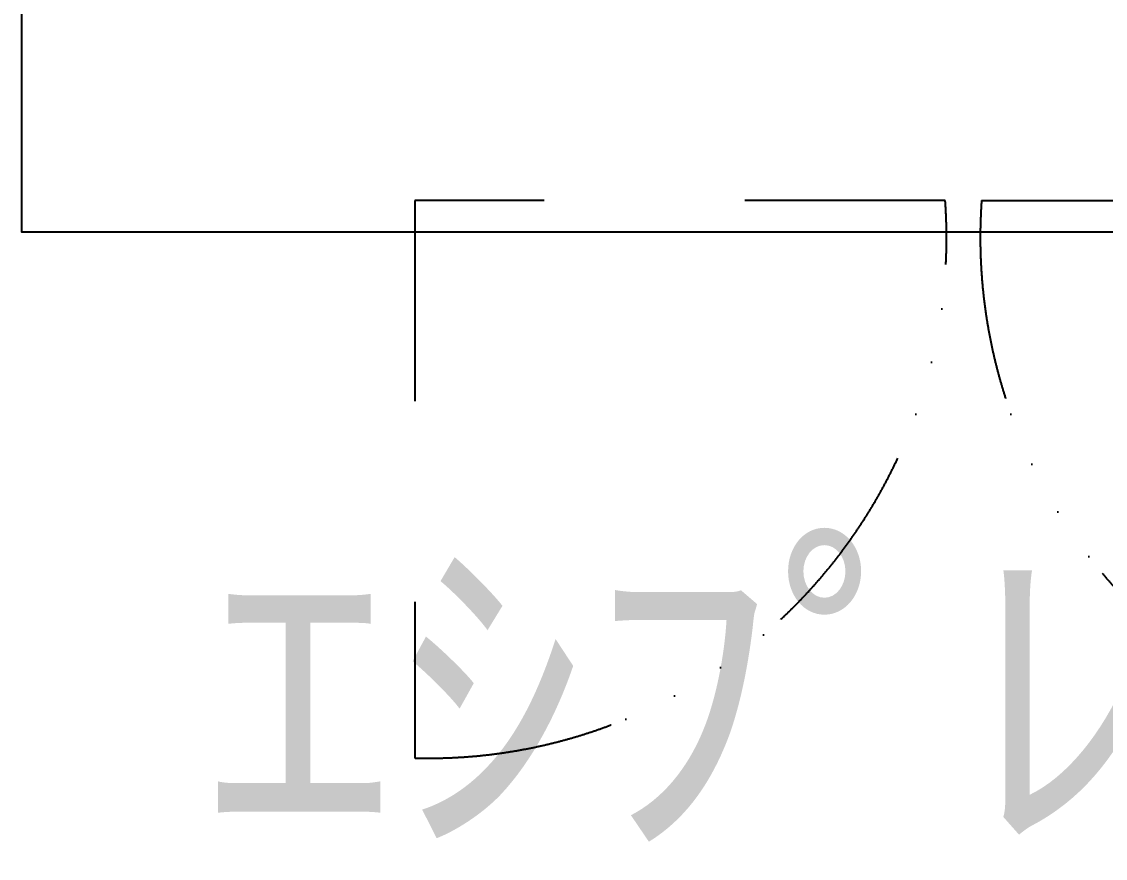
# Model space of a CAD drawing. Extents: x -120222 to -41942, y -19134 to 30932.
# Drawn here: x -81888 to -81031, y 9467 to 10129 of the extents above; entities that cross this region are included whole.
import ezdxf
from ezdxf.enums import TextEntityAlignment as Align

# ---------------------------------------------------------------- set-up
doc = ezdxf.new("R2010")
doc.units = 0
doc.header["$LTSCALE"] = 150
doc.header["$MEASUREMENT"] = 0
doc.linetypes.add('______-13', pattern=[2.116531, 1.058062, -1.058469])
doc.layers.get('0').update_dxf_attribs({"linetype": 'CONTINUOUS'})
doc.layers.add('____-568', color=7, linetype='CONTINUOUS')
doc.layers.add('____B', color=7, linetype='CONTINUOUS')
doc.styles.get("Standard").update_dxf_attribs({"font": 'txt', "bigfont": 'BIGFONT.SHX'})

# ---------------------------------------------------------------- blocks, each defined once
blk = doc.blocks.new('____-170')
at = {"color": 1, "linetype": '______-13'}
for p, q in [((-87592.73, 5438.52), (-88012.47, 5438.52)), ((-88012.47, 5438.52), (-88012.47, 4997.6)), ((-87563.99, 5438.52), (-87144.25, 5438.52))]:
    blk.add_line(p, q, dxfattribs=at)
at = {"color": 1, "linetype": 'Continuous', "flags": 128}
blk.add_lwpolyline([(-88323.56, 6163.52), (-87123.56, 6163.52), (-87123.56, 5413.52), (-88323.56, 5413.52)], close=True, dxfattribs=at)
at = {"color": 1, "linetype": '______-13', "flags": 128}
for points in [[(-88012.47, 4997.6), (-88011.81, 4997.58), (-88011.14, 4997.56), (-88010.47, 4997.55), (-88009.8, 4997.53), (-88009.13, 4997.52), (-88008.47, 4997.51), (-88007.8, 4997.5), (-88007.13, 4997.49), (-88006.46, 4997.48), (-88005.79, 4997.47), (-88005.13, 4997.46), (-88004.46, 4997.46), (-88003.79, 4997.45), (-88003.12, 4997.45), (-88002.45, 4997.45), (-88001.79, 4997.45), (-88001.12, 4997.45), (-88000.45, 4997.45), (-87999.78, 4997.45), (-87999.12, 4997.45), (-87998.45, 4997.46), (-87997.78, 4997.46), (-87997.11, 4997.47), (-87996.45, 4997.48), (-87995.78, 4997.48), (-87995.11, 4997.49), (-87994.44, 4997.51), (-87993.78, 4997.52), (-87993.11, 4997.53), (-87992.44, 4997.54), (-87991.78, 4997.56), (-87991.11, 4997.58), (-87990.44, 4997.59), (-87989.77, 4997.61), (-87989.11, 4997.63), (-87988.44, 4997.65), (-87987.77, 4997.67), (-87987.1, 4997.7), (-87986.44, 4997.72), (-87985.77, 4997.74), (-87985.1, 4997.77), (-87984.44, 4997.8), (-87983.77, 4997.83), (-87983.1, 4997.86), (-87982.44, 4997.89), (-87981.77, 4997.92), (-87981.1, 4997.95), (-87980.44, 4997.98), (-87979.77, 4998.02), (-87979.1, 4998.05), (-87978.44, 4998.09), (-87977.77, 4998.13), (-87977.1, 4998.17), (-87976.43, 4998.21), (-87975.77, 4998.25), (-87975.1, 4998.29), (-87974.44, 4998.34), (-87973.77, 4998.38), (-87973.1, 4998.43), (-87972.44, 4998.47), (-87971.77, 4998.52), (-87971.1, 4998.57), (-87970.44, 4998.62), (-87969.77, 4998.67), (-87969.77, 4998.67), (-87969.1, 4998.72), (-87968.44, 4998.78), (-87967.77, 4998.83), (-87967.11, 4998.89), (-87966.44, 4998.94), (-87965.77, 4999), (-87965.11, 4999.06), (-87964.44, 4999.12), (-87963.78, 4999.18), (-87963.11, 4999.24), (-87962.45, 4999.31), (-87961.78, 4999.37), (-87961.12, 4999.44), (-87960.45, 4999.5), (-87959.79, 4999.57), (-87959.13, 4999.64), (-87958.46, 4999.71), (-87957.8, 4999.78), (-87957.13, 4999.85), (-87956.47, 4999.93), (-87955.81, 5000), (-87955.14, 5000.08), (-87954.48, 5000.15), (-87953.82, 5000.23), (-87953.15, 5000.31), (-87952.49, 5000.39), (-87951.83, 5000.47), (-87951.17, 5000.55), (-87950.5, 5000.63), (-87949.84, 5000.72), (-87949.18, 5000.8), (-87948.52, 5000.89), (-87947.86, 5000.97), (-87947.19, 5001.06), (-87946.53, 5001.15), (-87945.87, 5001.24), (-87945.21, 5001.33), (-87944.55, 5001.43), (-87943.89, 5001.52), (-87943.23, 5001.61), (-87942.57, 5001.71), (-87941.91, 5001.81), (-87941.25, 5001.9), (-87940.59, 5002), (-87939.93, 5002.1), (-87939.27, 5002.2), (-87938.61, 5002.31), (-87937.95, 5002.41), (-87937.29, 5002.51), (-87936.63, 5002.62), (-87935.97, 5002.73), (-87935.31, 5002.83), (-87934.65, 5002.94), (-87933.99, 5003.05), (-87933.33, 5003.16), (-87932.67, 5003.28), (-87932.01, 5003.39), (-87931.36, 5003.5), (-87930.7, 5003.62), (-87930.04, 5003.73), (-87929.38, 5003.85), (-87928.72, 5003.97), (-87928.07, 5004.09), (-87927.41, 5004.21), (-87927.41, 5004.21), (-87926.75, 5004.33), (-87926.1, 5004.46), (-87925.44, 5004.58), (-87924.78, 5004.7), (-87924.13, 5004.83), (-87923.47, 5004.96), (-87922.81, 5005.09), (-87922.16, 5005.22), (-87921.5, 5005.35), (-87920.85, 5005.48), (-87920.19, 5005.61), (-87919.54, 5005.74), (-87918.89, 5005.88), (-87918.23, 5006.01), (-87917.58, 5006.15), (-87916.92, 5006.29), (-87916.27, 5006.43), (-87915.62, 5006.57), (-87914.97, 5006.71), (-87914.31, 5006.85), (-87913.66, 5006.99), (-87913.01, 5007.14), (-87912.36, 5007.28), (-87911.71, 5007.43), (-87911.05, 5007.58), (-87910.4, 5007.72), (-87909.75, 5007.87), (-87909.1, 5008.03), (-87908.45, 5008.18), (-87907.8, 5008.33), (-87907.15, 5008.48), (-87906.5, 5008.64), (-87905.85, 5008.79), (-87905.2, 5008.95), (-87904.56, 5009.11), (-87903.91, 5009.27), (-87903.26, 5009.43), (-87902.61, 5009.59), (-87901.96, 5009.75), (-87901.32, 5009.91), (-87900.67, 5010.08), (-87900.02, 5010.24), (-87899.38, 5010.41), (-87898.73, 5010.58), (-87898.08, 5010.75), (-87897.44, 5010.92), (-87896.79, 5011.09), (-87896.15, 5011.26), (-87895.5, 5011.43), (-87894.86, 5011.61), (-87894.21, 5011.78), (-87893.57, 5011.96), (-87892.92, 5012.13), (-87892.28, 5012.31), (-87891.64, 5012.49), (-87890.99, 5012.67), (-87890.35, 5012.85), (-87889.71, 5013.04), (-87889.06, 5013.22), (-87888.42, 5013.4), (-87887.78, 5013.59), (-87887.14, 5013.78), (-87886.49, 5013.96), (-87885.85, 5014.15), (-87885.85, 5014.15), (-87885.21, 5014.34), (-87884.57, 5014.53), (-87883.93, 5014.73), (-87883.29, 5014.92), (-87882.65, 5015.11), (-87882.01, 5015.31), (-87881.37, 5015.5), (-87880.74, 5015.7), (-87880.1, 5015.9), (-87879.46, 5016.1), (-87878.82, 5016.3), (-87878.18, 5016.5), (-87877.55, 5016.7), (-87876.91, 5016.91), (-87876.28, 5017.11), (-87875.64, 5017.32), (-87875, 5017.52), (-87874.37, 5017.73), (-87873.74, 5017.94), (-87873.1, 5018.15), (-87872.47, 5018.36), (-87871.83, 5018.57), (-87871.2, 5018.78), (-87870.57, 5019), (-87869.94, 5019.21), (-87869.3, 5019.43), (-87868.67, 5019.64), (-87868.04, 5019.86), (-87867.41, 5020.08), (-87866.78, 5020.3), (-87866.15, 5020.52), (-87865.52, 5020.74), (-87864.89, 5020.97), (-87864.26, 5021.19), (-87863.63, 5021.42), (-87863, 5021.64), (-87862.38, 5021.87), (-87861.75, 5022.1), (-87861.12, 5022.33), (-87860.49, 5022.56), (-87859.87, 5022.79), (-87859.24, 5023.02), (-87858.61, 5023.25), (-87857.99, 5023.49), (-87857.36, 5023.72), (-87856.74, 5023.96), (-87856.11, 5024.2), (-87855.49, 5024.44), (-87854.87, 5024.68), (-87854.24, 5024.92), (-87853.62, 5025.16), (-87853, 5025.4), (-87852.37, 5025.64), (-87851.75, 5025.89), (-87851.13, 5026.13), (-87850.51, 5026.38), (-87849.89, 5026.63), (-87849.27, 5026.88), (-87848.65, 5027.13), (-87848.03, 5027.38), (-87847.41, 5027.63), (-87846.79, 5027.88), (-87846.17, 5028.14), (-87845.55, 5028.39), (-87845.55, 5028.39), (-87844.94, 5028.65), (-87844.32, 5028.9), (-87843.7, 5029.16), (-87843.08, 5029.42), (-87842.47, 5029.68), (-87841.85, 5029.94), (-87841.24, 5030.2), (-87840.62, 5030.47), (-87840.01, 5030.73), (-87839.4, 5031), (-87838.78, 5031.26), (-87838.17, 5031.53), (-87837.56, 5031.8), (-87836.95, 5032.07), (-87836.33, 5032.34), (-87835.72, 5032.61), (-87835.11, 5032.88), (-87834.5, 5033.15), (-87833.89, 5033.42), (-87833.28, 5033.7), (-87832.68, 5033.98), (-87832.07, 5034.25), (-87831.46, 5034.53), (-87830.85, 5034.81), (-87830.25, 5035.09), (-87829.64, 5035.37), (-87829.03, 5035.65), (-87828.43, 5035.93), (-87827.82, 5036.22), (-87827.22, 5036.5), (-87826.62, 5036.79), (-87826.01, 5037.07), (-87825.41, 5037.36), (-87824.81, 5037.65), (-87824.2, 5037.94), (-87823.6, 5038.23), (-87823, 5038.52), (-87822.4, 5038.82), (-87821.8, 5039.11), (-87821.2, 5039.4), (-87820.6, 5039.7), (-87820, 5040), (-87819.4, 5040.29), (-87818.81, 5040.59), (-87818.21, 5040.89), (-87817.61, 5041.19), (-87817.02, 5041.49), (-87816.42, 5041.8), (-87815.82, 5042.1), (-87815.23, 5042.4), (-87814.63, 5042.71), (-87814.04, 5043.02), (-87813.45, 5043.32), (-87812.85, 5043.63), (-87812.26, 5043.94), (-87811.67, 5044.25), (-87811.08, 5044.56), (-87810.49, 5044.87), (-87809.89, 5045.19), (-87809.3, 5045.5), (-87808.71, 5045.82), (-87808.12, 5046.13), (-87807.54, 5046.45), (-87806.95, 5046.77), (-87806.95, 5046.77), (-87806.36, 5047.09), (-87805.77, 5047.41), (-87805.18, 5047.73), (-87804.6, 5048.05), (-87804.01, 5048.38), (-87803.43, 5048.7), (-87802.84, 5049.02), (-87802.26, 5049.35), (-87801.68, 5049.68), (-87801.09, 5050), (-87800.51, 5050.33), (-87799.93, 5050.66), (-87799.35, 5050.99), (-87798.77, 5051.33), (-87798.19, 5051.66), (-87797.61, 5051.99), (-87797.03, 5052.33), (-87796.45, 5052.66), (-87795.87, 5053), (-87795.29, 5053.33), (-87794.72, 5053.67), (-87794.14, 5054.01), (-87793.57, 5054.35), (-87792.99, 5054.69), (-87792.42, 5055.03), (-87791.84, 5055.38), (-87791.27, 5055.72), (-87790.7, 5056.06), (-87790.12, 5056.41), (-87789.55, 5056.76), (-87788.98, 5057.1), (-87788.41, 5057.45), (-87787.84, 5057.8), (-87787.27, 5058.15), (-87786.7, 5058.5), (-87786.14, 5058.85), (-87785.57, 5059.21), (-87785, 5059.56), (-87784.43, 5059.92), (-87783.87, 5060.27), (-87783.3, 5060.63), (-87782.74, 5060.99), (-87782.17, 5061.34), (-87781.61, 5061.7), (-87781.05, 5062.06), (-87780.48, 5062.43), (-87779.92, 5062.79), (-87779.36, 5063.15), (-87778.8, 5063.51), (-87778.24, 5063.88), (-87777.68, 5064.25), (-87777.12, 5064.61), (-87776.56, 5064.98), (-87776, 5065.35), (-87775.45, 5065.72), (-87774.89, 5066.09), (-87774.33, 5066.46), (-87773.78, 5066.83), (-87773.22, 5067.21), (-87772.67, 5067.58), (-87772.11, 5067.96), (-87771.56, 5068.33), (-87771.01, 5068.71), (-87770.45, 5069.09), (-87770.45, 5069.09), (-87769.9, 5069.47), (-87769.35, 5069.85), (-87768.8, 5070.23), (-87768.25, 5070.61), (-87767.7, 5070.99), (-87767.15, 5071.38), (-87766.61, 5071.76), (-87766.06, 5072.15), (-87765.51, 5072.53), (-87764.97, 5072.92), (-87764.42, 5073.31), (-87763.88, 5073.7), (-87763.33, 5074.09), (-87762.79, 5074.48), (-87762.25, 5074.87), (-87761.71, 5075.26), (-87761.17, 5075.65), (-87760.62, 5076.05), (-87760.08, 5076.44), (-87759.55, 5076.84), (-87759.01, 5077.23), (-87758.47, 5077.63), (-87757.93, 5078.03), (-87757.4, 5078.43), (-87756.86, 5078.83), (-87756.32, 5079.23), (-87755.79, 5079.63), (-87755.26, 5080.03), (-87754.72, 5080.44), (-87754.19, 5080.84), (-87753.66, 5081.25), (-87753.13, 5081.65), (-87752.6, 5082.06), (-87752.07, 5082.47), (-87751.54, 5082.88), (-87751.01, 5083.29), (-87750.48, 5083.7), (-87749.95, 5084.11), (-87749.43, 5084.52), (-87748.9, 5084.93), (-87748.37, 5085.35), (-87747.85, 5085.76), (-87747.33, 5086.18), (-87746.8, 5086.59), (-87746.28, 5087.01), (-87745.76, 5087.43), (-87745.24, 5087.85), (-87744.72, 5088.27), (-87744.2, 5088.69), (-87743.68, 5089.11), (-87743.16, 5089.53), (-87742.64, 5089.96), (-87742.12, 5090.38), (-87741.6, 5090.81), (-87741.09, 5091.23), (-87740.57, 5091.66), (-87740.06, 5092.09), (-87739.54, 5092.52), (-87739.03, 5092.95), (-87738.52, 5093.38), (-87738.01, 5093.81), (-87737.49, 5094.24), (-87736.98, 5094.67), (-87736.47, 5095.11), (-87736.47, 5095.11), (-87735.96, 5095.54), (-87735.45, 5095.98), (-87734.95, 5096.41), (-87734.44, 5096.85), (-87733.93, 5097.29), (-87733.43, 5097.73), (-87732.92, 5098.17), (-87732.42, 5098.61), (-87731.91, 5099.05), (-87731.41, 5099.49), (-87730.91, 5099.93), (-87730.41, 5100.38), (-87729.91, 5100.82), (-87729.41, 5101.27), (-87728.91, 5101.71), (-87728.41, 5102.16), (-87727.91, 5102.61), (-87727.42, 5103.06), (-87726.92, 5103.5), (-87726.43, 5103.95), (-87725.93, 5104.4), (-87725.44, 5104.86), (-87724.94, 5105.31), (-87724.45, 5105.76), (-87723.96, 5106.22), (-87723.47, 5106.67), (-87722.98, 5107.13), (-87722.49, 5107.58), (-87722, 5108.04), (-87721.51, 5108.5), (-87721.03, 5108.96), (-87720.54, 5109.42), (-87720.05, 5109.88), (-87719.57, 5110.34), (-87719.09, 5110.8), (-87718.6, 5111.26), (-87718.12, 5111.73), (-87717.64, 5112.19), (-87717.16, 5112.65), (-87716.68, 5113.12), (-87716.2, 5113.59), (-87715.72, 5114.05), (-87715.24, 5114.52), (-87714.76, 5114.99), (-87714.29, 5115.46), (-87713.81, 5115.93), (-87713.33, 5116.4), (-87712.86, 5116.88), (-87712.39, 5117.35), (-87711.91, 5117.82), (-87711.44, 5118.3), (-87710.97, 5118.77), (-87710.5, 5119.25), (-87710.03, 5119.73), (-87709.56, 5120.2), (-87709.09, 5120.68), (-87708.62, 5121.16), (-87708.16, 5121.64), (-87707.69, 5122.12), (-87707.23, 5122.6), (-87706.76, 5123.09), (-87706.3, 5123.57), (-87705.83, 5124.05), (-87705.37, 5124.54), (-87705.37, 5124.54), (-87704.91, 5125.02), (-87704.45, 5125.51), (-87703.99, 5126), (-87703.53, 5126.49), (-87703.07, 5126.98), (-87702.61, 5127.46), (-87702.16, 5127.95), (-87701.7, 5128.45), (-87701.25, 5128.94), (-87700.79, 5129.43), (-87700.34, 5129.92), (-87699.89, 5130.42), (-87699.43, 5130.91), (-87698.98, 5131.41), (-87698.53, 5131.9), (-87698.08, 5132.4), (-87697.64, 5132.89), (-87697.19, 5133.39), (-87696.74, 5133.89), (-87696.3, 5134.39), (-87695.85, 5134.89), (-87695.41, 5135.39), (-87694.96, 5135.89), (-87694.52, 5136.4), (-87694.08, 5136.9), (-87693.64, 5137.4), (-87693.2, 5137.91), (-87692.76, 5138.41), (-87692.32, 5138.92), (-87691.88, 5139.42), (-87691.44, 5139.93), (-87691.01, 5140.44), (-87690.57, 5140.95), (-87690.14, 5141.46), (-87689.7, 5141.97), (-87689.27, 5142.48), (-87688.84, 5142.99), (-87688.41, 5143.5), (-87687.98, 5144.01), (-87687.55, 5144.53), (-87687.12, 5145.04), (-87686.69, 5145.56), (-87686.26, 5146.07), (-87685.84, 5146.59), (-87685.41, 5147.11), (-87684.99, 5147.62), (-87684.56, 5148.14), (-87684.14, 5148.66), (-87683.72, 5149.18), (-87683.3, 5149.7), (-87682.88, 5150.22), (-87682.46, 5150.75), (-87682.04, 5151.27), (-87681.62, 5151.79), (-87681.2, 5152.32), (-87680.79, 5152.84), (-87680.37, 5153.37), (-87679.96, 5153.89), (-87679.54, 5154.42), (-87679.13, 5154.95), (-87678.72, 5155.48), (-87678.31, 5156.01), (-87677.9, 5156.54), (-87677.49, 5157.07), (-87677.49, 5157.07), (-87677.08, 5157.6), (-87676.67, 5158.13), (-87676.26, 5158.66), (-87675.86, 5159.2), (-87675.45, 5159.73), (-87675.05, 5160.27), (-87674.64, 5160.8), (-87674.24, 5161.34), (-87673.84, 5161.87), (-87673.44, 5162.41), (-87673.04, 5162.95), (-87672.64, 5163.49), (-87672.24, 5164.03), (-87671.85, 5164.56), (-87671.45, 5165.11), (-87671.05, 5165.65), (-87670.66, 5166.19), (-87670.27, 5166.73), (-87669.87, 5167.27), (-87669.48, 5167.82), (-87669.09, 5168.36), (-87668.7, 5168.9), (-87668.31, 5169.45), (-87667.92, 5169.99), (-87667.54, 5170.54), (-87667.15, 5171.09), (-87666.76, 5171.64), (-87666.38, 5172.18), (-87665.99, 5172.73), (-87665.61, 5173.28), (-87665.23, 5173.83), (-87664.85, 5174.38), (-87664.47, 5174.94), (-87664.09, 5175.49), (-87663.71, 5176.04), (-87663.33, 5176.59), (-87662.96, 5177.15), (-87662.58, 5177.7), (-87662.21, 5178.26), (-87661.83, 5178.81), (-87661.46, 5179.37), (-87661.09, 5179.93), (-87660.72, 5180.48), (-87660.35, 5181.04), (-87659.98, 5181.6), (-87659.61, 5182.16), (-87659.24, 5182.72), (-87658.87, 5183.28), (-87658.51, 5183.84), (-87658.14, 5184.4), (-87657.78, 5184.97), (-87657.41, 5185.53), (-87657.05, 5186.09), (-87656.69, 5186.66), (-87656.33, 5187.22), (-87655.97, 5187.79), (-87655.61, 5188.36), (-87655.25, 5188.92), (-87654.9, 5189.49), (-87654.54, 5190.06), (-87654.18, 5190.63), (-87653.83, 5191.2), (-87653.48, 5191.77), (-87653.12, 5192.34), (-87653.12, 5192.34), (-87652.77, 5192.91), (-87652.42, 5193.48), (-87652.07, 5194.05), (-87651.72, 5194.63), (-87651.38, 5195.2), (-87651.03, 5195.77), (-87650.68, 5196.35), (-87650.34, 5196.92), (-87650, 5197.5), (-87649.65, 5198.07), (-87649.31, 5198.65), (-87648.97, 5199.23), (-87648.63, 5199.81), (-87648.29, 5200.38), (-87647.95, 5200.96), (-87647.61, 5201.54), (-87647.28, 5202.12), (-87646.94, 5202.7), (-87646.61, 5203.28), (-87646.28, 5203.86), (-87645.94, 5204.45), (-87645.61, 5205.03), (-87645.28, 5205.61), (-87644.95, 5206.2), (-87644.62, 5206.78), (-87644.3, 5207.36), (-87643.97, 5207.95), (-87643.64, 5208.53), (-87643.32, 5209.12), (-87642.99, 5209.71), (-87642.67, 5210.29), (-87642.35, 5210.88), (-87642.03, 5211.47), (-87641.71, 5212.06), (-87641.39, 5212.65), (-87641.07, 5213.24), (-87640.75, 5213.83), (-87640.44, 5214.42), (-87640.12, 5215.01), (-87639.81, 5215.6), (-87639.49, 5216.2), (-87639.18, 5216.79), (-87638.87, 5217.38), (-87638.56, 5217.98), (-87638.25, 5218.57), (-87637.94, 5219.17), (-87637.63, 5219.76), (-87637.33, 5220.36), (-87637.02, 5220.95), (-87636.72, 5221.55), (-87636.41, 5222.15), (-87636.11, 5222.75), (-87635.81, 5223.35), (-87635.51, 5223.94), (-87635.21, 5224.54), (-87634.91, 5225.14), (-87634.61, 5225.75), (-87634.31, 5226.35), (-87634.02, 5226.95), (-87633.72, 5227.55), (-87633.43, 5228.15), (-87633.13, 5228.76), (-87632.84, 5229.36), (-87632.55, 5229.97), (-87632.55, 5229.97), (-87632.26, 5230.57), (-87631.97, 5231.18), (-87631.68, 5231.78), (-87631.39, 5232.39), (-87631.11, 5233), (-87630.82, 5233.6), (-87630.54, 5234.21), (-87630.25, 5234.82), (-87629.97, 5235.43), (-87629.69, 5236.04), (-87629.41, 5236.64), (-87629.13, 5237.25), (-87628.85, 5237.86), (-87628.57, 5238.47), (-87628.3, 5239.09), (-87628.02, 5239.7), (-87627.75, 5240.31), (-87627.47, 5240.92), (-87627.2, 5241.53), (-87626.93, 5242.15), (-87626.66, 5242.76), (-87626.39, 5243.37), (-87626.12, 5243.99), (-87625.86, 5244.6), (-87625.59, 5245.22), (-87625.32, 5245.83), (-87625.06, 5246.45), (-87624.8, 5247.07), (-87624.53, 5247.68), (-87624.27, 5248.3), (-87624.01, 5248.92), (-87623.75, 5249.54), (-87623.49, 5250.16), (-87623.24, 5250.78), (-87622.98, 5251.39), (-87622.72, 5252.01), (-87622.47, 5252.63), (-87622.22, 5253.26), (-87621.96, 5253.88), (-87621.71, 5254.5), (-87621.46, 5255.12), (-87621.21, 5255.74), (-87620.97, 5256.37), (-87620.72, 5256.99), (-87620.47, 5257.61), (-87620.23, 5258.24), (-87619.98, 5258.86), (-87619.74, 5259.49), (-87619.5, 5260.11), (-87619.26, 5260.74), (-87619.01, 5261.36), (-87618.78, 5261.99), (-87618.54, 5262.62), (-87618.3, 5263.24), (-87618.06, 5263.87), (-87617.83, 5264.5), (-87617.59, 5265.13), (-87617.36, 5265.76), (-87617.13, 5266.39), (-87616.9, 5267.02), (-87616.67, 5267.65), (-87616.44, 5268.28), (-87616.21, 5268.91), (-87615.98, 5269.54), (-87615.98, 5269.54), (-87615.76, 5270.18), (-87615.53, 5270.81), (-87615.31, 5271.44), (-87615.08, 5272.07), (-87614.86, 5272.71), (-87614.64, 5273.34), (-87614.42, 5273.97), (-87614.2, 5274.61), (-87613.98, 5275.24), (-87613.77, 5275.88), (-87613.55, 5276.51), (-87613.34, 5277.15), (-87613.12, 5277.79), (-87612.91, 5278.42), (-87612.7, 5279.06), (-87612.49, 5279.7), (-87612.28, 5280.33), (-87612.07, 5280.97), (-87611.86, 5281.61), (-87611.66, 5282.25), (-87611.45, 5282.88), (-87611.25, 5283.52), (-87611.04, 5284.16), (-87610.84, 5284.8), (-87610.64, 5285.44), (-87610.44, 5286.08), (-87610.24, 5286.72), (-87610.04, 5287.36), (-87609.85, 5288), (-87609.65, 5288.65), (-87609.46, 5289.29), (-87609.26, 5289.93), (-87609.07, 5290.57), (-87608.88, 5291.21), (-87608.69, 5291.86), (-87608.5, 5292.5), (-87608.31, 5293.14), (-87608.12, 5293.79), (-87607.93, 5294.43), (-87607.75, 5295.08), (-87607.56, 5295.72), (-87607.38, 5296.37), (-87607.2, 5297.01), (-87607.02, 5297.66), (-87606.84, 5298.3), (-87606.66, 5298.95), (-87606.48, 5299.6), (-87606.3, 5300.24), (-87606.12, 5300.89), (-87605.95, 5301.54), (-87605.77, 5302.19), (-87605.6, 5302.83), (-87605.43, 5303.48), (-87605.26, 5304.13), (-87605.09, 5304.78), (-87604.92, 5305.43), (-87604.75, 5306.08), (-87604.58, 5306.73), (-87604.42, 5307.38), (-87604.25, 5308.03), (-87604.09, 5308.68), (-87603.93, 5309.34), (-87603.77, 5309.99), (-87603.61, 5310.64), (-87603.61, 5310.64), (-87603.45, 5311.29), (-87603.29, 5311.94), (-87603.13, 5312.6), (-87602.97, 5313.25), (-87602.82, 5313.9), (-87602.66, 5314.56), (-87602.51, 5315.21), (-87602.36, 5315.86), (-87602.21, 5316.52), (-87602.06, 5317.17), (-87601.91, 5317.83), (-87601.76, 5318.48), (-87601.62, 5319.14), (-87601.47, 5319.79), (-87601.33, 5320.45), (-87601.18, 5321.1), (-87601.04, 5321.76), (-87600.9, 5322.41), (-87600.76, 5323.07), (-87600.62, 5323.73), (-87600.48, 5324.38), (-87600.34, 5325.04), (-87600.21, 5325.7), (-87600.07, 5326.35), (-87599.94, 5327.01), (-87599.81, 5327.67), (-87599.68, 5328.33), (-87599.55, 5328.98), (-87599.42, 5329.64), (-87599.29, 5330.3), (-87599.16, 5330.96), (-87599.03, 5331.62), (-87598.91, 5332.28), (-87598.78, 5332.94), (-87598.66, 5333.6), (-87598.54, 5334.25), (-87598.42, 5334.91), (-87598.3, 5335.57), (-87598.18, 5336.23), (-87598.06, 5336.9), (-87597.94, 5337.56), (-87597.83, 5338.22), (-87597.71, 5338.88), (-87597.6, 5339.54), (-87597.49, 5340.2), (-87597.38, 5340.86), (-87597.27, 5341.52), (-87597.16, 5342.19), (-87597.05, 5342.85), (-87596.94, 5343.51), (-87596.84, 5344.17), (-87596.73, 5344.84), (-87596.63, 5345.5), (-87596.52, 5346.16), (-87596.42, 5346.83), (-87596.32, 5347.49), (-87596.22, 5348.15), (-87596.12, 5348.82), (-87596.03, 5349.48), (-87595.93, 5350.15), (-87595.83, 5350.81), (-87595.74, 5351.48), (-87595.65, 5352.14), (-87595.55, 5352.81), (-87595.55, 5352.81), (-87595.46, 5353.47), (-87595.37, 5354.14), (-87595.28, 5354.8), (-87595.2, 5355.47), (-87595.11, 5356.14), (-87595.02, 5356.8), (-87594.94, 5357.47), (-87594.86, 5358.13), (-87594.77, 5358.8), (-87594.69, 5359.47), (-87594.61, 5360.13), (-87594.53, 5360.8), (-87594.46, 5361.47), (-87594.38, 5362.13), (-87594.3, 5362.8), (-87594.23, 5363.47), (-87594.15, 5364.13), (-87594.08, 5364.8), (-87594.01, 5365.47), (-87593.94, 5366.14), (-87593.87, 5366.8), (-87593.8, 5367.47), (-87593.74, 5368.14), (-87593.67, 5368.81), (-87593.6, 5369.47), (-87593.54, 5370.14), (-87593.48, 5370.81), (-87593.42, 5371.48), (-87593.36, 5372.15), (-87593.3, 5372.81), (-87593.24, 5373.48), (-87593.18, 5374.15), (-87593.12, 5374.82), (-87593.07, 5375.49), (-87593.01, 5376.16), (-87592.96, 5376.82), (-87592.91, 5377.49), (-87592.86, 5378.16), (-87592.81, 5378.83), (-87592.76, 5379.5), (-87592.71, 5380.17), (-87592.66, 5380.84), (-87592.62, 5381.51), (-87592.58, 5382.18), (-87592.53, 5382.85), (-87592.49, 5383.52), (-87592.45, 5384.19), (-87592.41, 5384.86), (-87592.37, 5385.53), (-87592.33, 5386.2), (-87592.29, 5386.87), (-87592.26, 5387.54), (-87592.22, 5388.21), (-87592.19, 5388.88), (-87592.16, 5389.55), (-87592.13, 5390.22), (-87592.1, 5390.89), (-87592.07, 5391.56), (-87592.04, 5392.23), (-87592.01, 5392.9), (-87591.99, 5393.57), (-87591.96, 5394.25), (-87591.94, 5394.92), (-87591.91, 5395.59), (-87591.91, 5395.59), (-87591.89, 5396.26), (-87591.87, 5396.93), (-87591.85, 5397.6), (-87591.83, 5398.27), (-87591.82, 5398.95), (-87591.8, 5399.62), (-87591.79, 5400.29), (-87591.77, 5400.96), (-87591.76, 5401.63), (-87591.75, 5402.3), (-87591.74, 5402.97), (-87591.73, 5403.64), (-87591.72, 5404.32), (-87591.71, 5404.99), (-87591.7, 5405.66), (-87591.7, 5406.33), (-87591.7, 5407), (-87591.69, 5407.67), (-87591.69, 5408.34), (-87591.69, 5409.01), (-87591.69, 5409.68), (-87591.69, 5410.36), (-87591.69, 5411.03), (-87591.7, 5411.7), (-87591.7, 5412.37), (-87591.71, 5413.04), (-87591.71, 5413.71), (-87591.72, 5414.38), (-87591.73, 5415.05), (-87591.74, 5415.72), (-87591.75, 5416.39), (-87591.76, 5417.06), (-87591.78, 5417.74), (-87591.79, 5418.41), (-87591.81, 5419.08), (-87591.82, 5419.75), (-87591.84, 5420.42), (-87591.86, 5421.09), (-87591.88, 5421.76), (-87591.9, 5422.43), (-87591.92, 5423.1), (-87591.94, 5423.77), (-87591.97, 5424.44), (-87591.99, 5425.11), (-87592.02, 5425.78), (-87592.05, 5426.45), (-87592.08, 5427.12), (-87592.11, 5427.79), (-87592.14, 5428.46), (-87592.17, 5429.14), (-87592.2, 5429.81), (-87592.23, 5430.48), (-87592.27, 5431.15), (-87592.31, 5431.82), (-87592.34, 5432.49), (-87592.38, 5433.16), (-87592.42, 5433.83), (-87592.46, 5434.5), (-87592.5, 5435.17), (-87592.54, 5435.84), (-87592.59, 5436.51), (-87592.63, 5437.18), (-87592.68, 5437.85), (-87592.73, 5438.52), (-87592.73, 5438.52)], [(-87563.99, 5438.52), (-87564.04, 5437.85), (-87564.09, 5437.18), (-87564.13, 5436.51), (-87564.18, 5435.84), (-87564.22, 5435.17), (-87564.26, 5434.5), (-87564.3, 5433.83), (-87564.34, 5433.16), (-87564.38, 5432.49), (-87564.41, 5431.82), (-87564.45, 5431.15), (-87564.49, 5430.48), (-87564.52, 5429.81), (-87564.55, 5429.14), (-87564.58, 5428.46), (-87564.61, 5427.79), (-87564.64, 5427.12), (-87564.67, 5426.45), (-87564.7, 5425.78), (-87564.73, 5425.11), (-87564.75, 5424.44), (-87564.77, 5423.77), (-87564.8, 5423.1), (-87564.82, 5422.43), (-87564.84, 5421.76), (-87564.86, 5421.09), (-87564.88, 5420.42), (-87564.9, 5419.75), (-87564.91, 5419.08), (-87564.93, 5418.41), (-87564.94, 5417.74), (-87564.96, 5417.06), (-87564.97, 5416.39), (-87564.98, 5415.72), (-87564.99, 5415.05), (-87565, 5414.38), (-87565.01, 5413.71), (-87565.01, 5413.04), (-87565.02, 5412.37), (-87565.02, 5411.7), (-87565.03, 5411.03), (-87565.03, 5410.36), (-87565.03, 5409.68), (-87565.03, 5409.01), (-87565.03, 5408.34), (-87565.03, 5407.67), (-87565.02, 5407), (-87565.02, 5406.33), (-87565.01, 5405.66), (-87565.01, 5404.99), (-87565, 5404.32), (-87564.99, 5403.64), (-87564.98, 5402.97), (-87564.97, 5402.3), (-87564.96, 5401.63), (-87564.95, 5400.96), (-87564.93, 5400.29), (-87564.92, 5399.62), (-87564.9, 5398.95), (-87564.89, 5398.27), (-87564.87, 5397.6), (-87564.85, 5396.93), (-87564.83, 5396.26), (-87564.81, 5395.59), (-87564.81, 5395.59), (-87564.78, 5394.92), (-87564.76, 5394.25), (-87564.73, 5393.57), (-87564.71, 5392.9), (-87564.68, 5392.23), (-87564.65, 5391.56), (-87564.62, 5390.89), (-87564.59, 5390.22), (-87564.56, 5389.55), (-87564.53, 5388.88), (-87564.5, 5388.21), (-87564.46, 5387.54), (-87564.43, 5386.87), (-87564.39, 5386.2), (-87564.35, 5385.53), (-87564.31, 5384.86), (-87564.27, 5384.19), (-87564.23, 5383.52), (-87564.19, 5382.85), (-87564.14, 5382.18), (-87564.1, 5381.51), (-87564.05, 5380.84), (-87564.01, 5380.17), (-87563.96, 5379.5), (-87563.91, 5378.83), (-87563.86, 5378.16), (-87563.81, 5377.49), (-87563.76, 5376.82), (-87563.71, 5376.16), (-87563.65, 5375.49), (-87563.6, 5374.82), (-87563.54, 5374.15), (-87563.48, 5373.48), (-87563.42, 5372.81), (-87563.36, 5372.15), (-87563.3, 5371.48), (-87563.24, 5370.81), (-87563.18, 5370.14), (-87563.12, 5369.47), (-87563.05, 5368.81), (-87562.98, 5368.14), (-87562.92, 5367.47), (-87562.85, 5366.8), (-87562.78, 5366.14), (-87562.71, 5365.47), (-87562.64, 5364.8), (-87562.57, 5364.13), (-87562.49, 5363.47), (-87562.42, 5362.8), (-87562.34, 5362.13), (-87562.26, 5361.47), (-87562.19, 5360.8), (-87562.11, 5360.13), (-87562.03, 5359.47), (-87561.95, 5358.8), (-87561.86, 5358.13), (-87561.78, 5357.47), (-87561.7, 5356.8), (-87561.61, 5356.14), (-87561.52, 5355.47), (-87561.44, 5354.8), (-87561.35, 5354.14), (-87561.26, 5353.47), (-87561.17, 5352.81), (-87561.17, 5352.81), (-87561.07, 5352.14), (-87560.98, 5351.48), (-87560.89, 5350.81), (-87560.79, 5350.15), (-87560.69, 5349.48), (-87560.6, 5348.82), (-87560.5, 5348.15), (-87560.4, 5347.49), (-87560.3, 5346.83), (-87560.2, 5346.16), (-87560.09, 5345.5), (-87559.99, 5344.84), (-87559.88, 5344.17), (-87559.78, 5343.51), (-87559.67, 5342.85), (-87559.56, 5342.19), (-87559.45, 5341.52), (-87559.34, 5340.86), (-87559.23, 5340.2), (-87559.12, 5339.54), (-87559.01, 5338.88), (-87558.89, 5338.22), (-87558.78, 5337.56), (-87558.66, 5336.9), (-87558.54, 5336.23), (-87558.42, 5335.57), (-87558.3, 5334.91), (-87558.18, 5334.25), (-87558.06, 5333.6), (-87557.94, 5332.94), (-87557.81, 5332.28), (-87557.69, 5331.62), (-87557.56, 5330.96), (-87557.43, 5330.3), (-87557.3, 5329.64), (-87557.17, 5328.98), (-87557.04, 5328.33), (-87556.91, 5327.67), (-87556.78, 5327.01), (-87556.65, 5326.35), (-87556.51, 5325.7), (-87556.37, 5325.04), (-87556.24, 5324.38), (-87556.1, 5323.73), (-87555.96, 5323.07), (-87555.82, 5322.41), (-87555.68, 5321.76), (-87555.54, 5321.1), (-87555.39, 5320.45), (-87555.25, 5319.79), (-87555.1, 5319.14), (-87554.96, 5318.48), (-87554.81, 5317.83), (-87554.66, 5317.17), (-87554.51, 5316.52), (-87554.36, 5315.86), (-87554.21, 5315.21), (-87554.05, 5314.56), (-87553.9, 5313.9), (-87553.75, 5313.25), (-87553.59, 5312.6), (-87553.43, 5311.94), (-87553.27, 5311.29), (-87553.11, 5310.64), (-87553.11, 5310.64), (-87552.95, 5309.99), (-87552.79, 5309.34), (-87552.63, 5308.68), (-87552.47, 5308.03), (-87552.3, 5307.38), (-87552.14, 5306.73), (-87551.97, 5306.08), (-87551.8, 5305.43), (-87551.63, 5304.78), (-87551.46, 5304.13), (-87551.29, 5303.48), (-87551.12, 5302.83), (-87550.95, 5302.19), (-87550.77, 5301.54), (-87550.6, 5300.89), (-87550.42, 5300.24), (-87550.24, 5299.6), (-87550.06, 5298.95), (-87549.88, 5298.3), (-87549.7, 5297.66), (-87549.52, 5297.01), (-87549.34, 5296.37), (-87549.16, 5295.72), (-87548.97, 5295.08), (-87548.79, 5294.43), (-87548.6, 5293.79), (-87548.41, 5293.14), (-87548.22, 5292.5), (-87548.03, 5291.86), (-87547.84, 5291.21), (-87547.65, 5290.57), (-87547.46, 5289.93), (-87547.26, 5289.29), (-87547.07, 5288.65), (-87546.87, 5288), (-87546.68, 5287.36), (-87546.48, 5286.72), (-87546.28, 5286.08), (-87546.08, 5285.44), (-87545.88, 5284.8), (-87545.68, 5284.16), (-87545.47, 5283.52), (-87545.27, 5282.88), (-87545.06, 5282.25), (-87544.86, 5281.61), (-87544.65, 5280.97), (-87544.44, 5280.33), (-87544.23, 5279.7), (-87544.02, 5279.06), (-87543.81, 5278.42), (-87543.6, 5277.79), (-87543.38, 5277.15), (-87543.17, 5276.51), (-87542.95, 5275.88), (-87542.74, 5275.24), (-87542.52, 5274.61), (-87542.3, 5273.97), (-87542.08, 5273.34), (-87541.86, 5272.71), (-87541.64, 5272.07), (-87541.41, 5271.44), (-87541.19, 5270.81), (-87540.96, 5270.18), (-87540.74, 5269.54), (-87540.74, 5269.54), (-87540.51, 5268.91), (-87540.28, 5268.28), (-87540.05, 5267.65), (-87539.82, 5267.02), (-87539.59, 5266.39), (-87539.36, 5265.76), (-87539.13, 5265.13), (-87538.89, 5264.5), (-87538.66, 5263.87), (-87538.42, 5263.24), (-87538.18, 5262.62), (-87537.94, 5261.99), (-87537.7, 5261.36), (-87537.46, 5260.74), (-87537.22, 5260.11), (-87536.98, 5259.49), (-87536.74, 5258.86), (-87536.49, 5258.24), (-87536.25, 5257.61), (-87536, 5256.99), (-87535.75, 5256.37), (-87535.51, 5255.74), (-87535.26, 5255.12), (-87535.01, 5254.5), (-87534.75, 5253.88), (-87534.5, 5253.26), (-87534.25, 5252.63), (-87533.99, 5252.01), (-87533.74, 5251.39), (-87533.48, 5250.78), (-87533.23, 5250.16), (-87532.97, 5249.54), (-87532.71, 5248.92), (-87532.45, 5248.3), (-87532.19, 5247.68), (-87531.92, 5247.07), (-87531.66, 5246.45), (-87531.4, 5245.83), (-87531.13, 5245.22), (-87530.86, 5244.6), (-87530.6, 5243.99), (-87530.33, 5243.37), (-87530.06, 5242.76), (-87529.79, 5242.15), (-87529.52, 5241.53), (-87529.25, 5240.92), (-87528.97, 5240.31), (-87528.7, 5239.7), (-87528.42, 5239.09), (-87528.15, 5238.47), (-87527.87, 5237.86), (-87527.59, 5237.25), (-87527.31, 5236.64), (-87527.03, 5236.04), (-87526.75, 5235.43), (-87526.47, 5234.82), (-87526.18, 5234.21), (-87525.9, 5233.6), (-87525.61, 5233), (-87525.33, 5232.39), (-87525.04, 5231.78), (-87524.75, 5231.18), (-87524.46, 5230.57), (-87524.17, 5229.97), (-87524.17, 5229.97), (-87523.88, 5229.36), (-87523.59, 5228.76), (-87523.29, 5228.15), (-87523, 5227.55), (-87522.7, 5226.95), (-87522.41, 5226.35), (-87522.11, 5225.75), (-87521.81, 5225.14), (-87521.51, 5224.54), (-87521.21, 5223.94), (-87520.91, 5223.35), (-87520.61, 5222.75), (-87520.31, 5222.15), (-87520, 5221.55), (-87519.7, 5220.95), (-87519.39, 5220.36), (-87519.09, 5219.76), (-87518.78, 5219.17), (-87518.47, 5218.57), (-87518.16, 5217.98), (-87517.85, 5217.38), (-87517.54, 5216.79), (-87517.23, 5216.2), (-87516.91, 5215.6), (-87516.6, 5215.01), (-87516.28, 5214.42), (-87515.97, 5213.83), (-87515.65, 5213.24), (-87515.33, 5212.65), (-87515.01, 5212.06), (-87514.69, 5211.47), (-87514.37, 5210.88), (-87514.05, 5210.29), (-87513.73, 5209.71), (-87513.4, 5209.12), (-87513.08, 5208.53), (-87512.75, 5207.95), (-87512.42, 5207.36), (-87512.1, 5206.78), (-87511.77, 5206.2), (-87511.44, 5205.61), (-87511.11, 5205.03), (-87510.78, 5204.45), (-87510.44, 5203.86), (-87510.11, 5203.28), (-87509.78, 5202.7), (-87509.44, 5202.12), (-87509.1, 5201.54), (-87508.77, 5200.96), (-87508.43, 5200.38), (-87508.09, 5199.81), (-87507.75, 5199.23), (-87507.41, 5198.65), (-87507.07, 5198.07), (-87506.72, 5197.5), (-87506.38, 5196.92), (-87506.04, 5196.35), (-87505.69, 5195.77), (-87505.34, 5195.2), (-87505, 5194.63), (-87504.65, 5194.05), (-87504.3, 5193.48), (-87503.95, 5192.91), (-87503.6, 5192.34), (-87503.6, 5192.34), (-87503.24, 5191.77), (-87502.89, 5191.2), (-87502.53, 5190.63), (-87502.18, 5190.06), (-87501.82, 5189.49), (-87501.47, 5188.92), (-87501.11, 5188.36), (-87500.75, 5187.79), (-87500.39, 5187.22), (-87500.03, 5186.66), (-87499.67, 5186.09), (-87499.31, 5185.53), (-87498.94, 5184.97), (-87498.58, 5184.4), (-87498.21, 5183.84), (-87497.85, 5183.28), (-87497.48, 5182.72), (-87497.11, 5182.16), (-87496.74, 5181.6), (-87496.37, 5181.04), (-87496, 5180.48), (-87495.63, 5179.93), (-87495.26, 5179.37), (-87494.89, 5178.81), (-87494.51, 5178.26), (-87494.14, 5177.7), (-87493.76, 5177.15), (-87493.39, 5176.59), (-87493.01, 5176.04), (-87492.63, 5175.49), (-87492.25, 5174.94), (-87491.87, 5174.38), (-87491.49, 5173.83), (-87491.11, 5173.28), (-87490.72, 5172.73), (-87490.34, 5172.18), (-87489.96, 5171.64), (-87489.57, 5171.09), (-87489.18, 5170.54), (-87488.8, 5169.99), (-87488.41, 5169.45), (-87488.02, 5168.9), (-87487.63, 5168.36), (-87487.24, 5167.82), (-87486.85, 5167.27), (-87486.45, 5166.73), (-87486.06, 5166.19), (-87485.67, 5165.65), (-87485.27, 5165.11), (-87484.87, 5164.56), (-87484.48, 5164.03), (-87484.08, 5163.49), (-87483.68, 5162.95), (-87483.28, 5162.41), (-87482.88, 5161.87), (-87482.48, 5161.34), (-87482.08, 5160.8), (-87481.67, 5160.27), (-87481.27, 5159.73), (-87480.86, 5159.2), (-87480.46, 5158.66), (-87480.05, 5158.13), (-87479.64, 5157.6), (-87479.23, 5157.07), (-87479.23, 5157.07), (-87478.82, 5156.54), (-87478.41, 5156.01), (-87478, 5155.48), (-87477.59, 5154.95), (-87477.18, 5154.42), (-87476.76, 5153.89), (-87476.35, 5153.37), (-87475.93, 5152.84), (-87475.52, 5152.32), (-87475.1, 5151.79), (-87474.68, 5151.27), (-87474.26, 5150.75), (-87473.84, 5150.22), (-87473.42, 5149.7), (-87473, 5149.18), (-87472.58, 5148.66), (-87472.15, 5148.14), (-87471.73, 5147.62), (-87471.31, 5147.11), (-87470.88, 5146.59), (-87470.45, 5146.07), (-87470.03, 5145.56), (-87469.6, 5145.04), (-87469.17, 5144.53), (-87468.74, 5144.01), (-87468.31, 5143.5), (-87467.88, 5142.99), (-87467.45, 5142.48), (-87467.02, 5141.97), (-87466.58, 5141.46), (-87466.15, 5140.95), (-87465.71, 5140.44), (-87465.28, 5139.93), (-87464.84, 5139.42), (-87464.4, 5138.92), (-87463.96, 5138.41), (-87463.52, 5137.91), (-87463.08, 5137.4), (-87462.64, 5136.9), (-87462.2, 5136.4), (-87461.76, 5135.89), (-87461.31, 5135.39), (-87460.87, 5134.89), (-87460.42, 5134.39), (-87459.98, 5133.89), (-87459.53, 5133.39), (-87459.08, 5132.89), (-87458.64, 5132.4), (-87458.19, 5131.9), (-87457.74, 5131.41), (-87457.29, 5130.91), (-87456.83, 5130.42), (-87456.38, 5129.92), (-87455.93, 5129.43), (-87455.47, 5128.94), (-87455.02, 5128.45), (-87454.56, 5127.95), (-87454.11, 5127.46), (-87453.65, 5126.98), (-87453.19, 5126.49), (-87452.73, 5126), (-87452.27, 5125.51), (-87451.81, 5125.02), (-87451.35, 5124.54), (-87451.35, 5124.54), (-87450.89, 5124.05), (-87450.42, 5123.57), (-87449.96, 5123.09), (-87449.49, 5122.6), (-87449.03, 5122.12), (-87448.56, 5121.64), (-87448.1, 5121.16), (-87447.63, 5120.68), (-87447.16, 5120.2), (-87446.69, 5119.73), (-87446.22, 5119.25), (-87445.75, 5118.77), (-87445.28, 5118.3), (-87444.81, 5117.82), (-87444.33, 5117.35), (-87443.86, 5116.88), (-87443.38, 5116.4), (-87442.91, 5115.93), (-87442.43, 5115.46), (-87441.96, 5114.99), (-87441.48, 5114.52), (-87441, 5114.05), (-87440.52, 5113.59), (-87440.04, 5113.12), (-87439.56, 5112.65), (-87439.08, 5112.19), (-87438.6, 5111.73), (-87438.12, 5111.26), (-87437.63, 5110.8), (-87437.15, 5110.34), (-87436.66, 5109.88), (-87436.18, 5109.42), (-87435.69, 5108.96), (-87435.21, 5108.5), (-87434.72, 5108.04), (-87434.23, 5107.58), (-87433.74, 5107.13), (-87433.25, 5106.67), (-87432.76, 5106.22), (-87432.27, 5105.76), (-87431.78, 5105.31), (-87431.28, 5104.86), (-87430.79, 5104.4), (-87430.29, 5103.95), (-87429.8, 5103.5), (-87429.3, 5103.06), (-87428.81, 5102.61), (-87428.31, 5102.16), (-87427.81, 5101.71), (-87427.31, 5101.27), (-87426.81, 5100.82), (-87426.31, 5100.38), (-87425.81, 5099.93), (-87425.31, 5099.49), (-87424.8, 5099.05), (-87424.3, 5098.61), (-87423.8, 5098.17), (-87423.29, 5097.73), (-87422.79, 5097.29), (-87422.28, 5096.85), (-87421.77, 5096.41), (-87421.27, 5095.98), (-87420.76, 5095.54), (-87420.25, 5095.11), (-87420.25, 5095.11), (-87419.74, 5094.67), (-87419.23, 5094.24), (-87418.71, 5093.81), (-87418.2, 5093.38), (-87417.69, 5092.95), (-87417.18, 5092.52), (-87416.66, 5092.09), (-87416.15, 5091.66), (-87415.63, 5091.23), (-87415.12, 5090.81), (-87414.6, 5090.38), (-87414.08, 5089.96), (-87413.56, 5089.53), (-87413.04, 5089.11), (-87412.52, 5088.69), (-87412, 5088.27), (-87411.48, 5087.85), (-87410.96, 5087.43), (-87410.44, 5087.01), (-87409.92, 5086.59), (-87409.39, 5086.18), (-87408.87, 5085.76), (-87408.35, 5085.35), (-87407.82, 5084.93), (-87407.29, 5084.52), (-87406.77, 5084.11), (-87406.24, 5083.7), (-87405.71, 5083.29), (-87405.18, 5082.88), (-87404.65, 5082.47), (-87404.12, 5082.06), (-87403.59, 5081.65), (-87403.06, 5081.25), (-87402.53, 5080.84), (-87402, 5080.44), (-87401.46, 5080.03), (-87400.93, 5079.63), (-87400.4, 5079.23), (-87399.86, 5078.83), (-87399.32, 5078.43), (-87398.79, 5078.03), (-87398.25, 5077.63), (-87397.71, 5077.23), (-87397.17, 5076.84), (-87396.63, 5076.44), (-87396.09, 5076.05), (-87395.55, 5075.65), (-87395.01, 5075.26), (-87394.47, 5074.87), (-87393.93, 5074.48), (-87393.39, 5074.09), (-87392.84, 5073.7), (-87392.3, 5073.31), (-87391.75, 5072.92), (-87391.21, 5072.53), (-87390.66, 5072.15), (-87390.11, 5071.76), (-87389.57, 5071.38), (-87389.02, 5070.99), (-87388.47, 5070.61), (-87387.92, 5070.23), (-87387.37, 5069.85), (-87386.82, 5069.47), (-87386.27, 5069.09), (-87386.27, 5069.09), (-87385.71, 5068.71), (-87385.16, 5068.33), (-87384.61, 5067.96), (-87384.05, 5067.58), (-87383.5, 5067.21), (-87382.94, 5066.83), (-87382.39, 5066.46), (-87381.83, 5066.09), (-87381.27, 5065.72), (-87380.72, 5065.35), (-87380.16, 5064.98), (-87379.6, 5064.61), (-87379.04, 5064.25), (-87378.48, 5063.88), (-87377.92, 5063.51), (-87377.36, 5063.15), (-87376.8, 5062.79), (-87376.24, 5062.43), (-87375.67, 5062.06), (-87375.11, 5061.7), (-87374.55, 5061.34), (-87373.98, 5060.99), (-87373.42, 5060.63), (-87372.85, 5060.27), (-87372.29, 5059.92), (-87371.72, 5059.56), (-87371.15, 5059.21), (-87370.58, 5058.85), (-87370.02, 5058.5), (-87369.45, 5058.15), (-87368.88, 5057.8), (-87368.31, 5057.45), (-87367.74, 5057.1), (-87367.17, 5056.76), (-87366.59, 5056.41), (-87366.02, 5056.06), (-87365.45, 5055.72), (-87364.88, 5055.38), (-87364.3, 5055.03), (-87363.73, 5054.69), (-87363.15, 5054.35), (-87362.58, 5054.01), (-87362, 5053.67), (-87361.42, 5053.33), (-87360.85, 5053), (-87360.27, 5052.66), (-87359.69, 5052.33), (-87359.11, 5051.99), (-87358.53, 5051.66), (-87357.95, 5051.33), (-87357.37, 5050.99), (-87356.79, 5050.66), (-87356.21, 5050.33), (-87355.63, 5050), (-87355.04, 5049.68), (-87354.46, 5049.35), (-87353.88, 5049.02), (-87353.29, 5048.7), (-87352.71, 5048.38), (-87352.12, 5048.05), (-87351.53, 5047.73), (-87350.95, 5047.41), (-87350.36, 5047.09), (-87349.77, 5046.77), (-87349.77, 5046.77), (-87349.18, 5046.45), (-87348.59, 5046.13), (-87348.01, 5045.82), (-87347.42, 5045.5), (-87346.83, 5045.19), (-87346.23, 5044.87), (-87345.64, 5044.56), (-87345.05, 5044.25), (-87344.46, 5043.94), (-87343.87, 5043.63), (-87343.27, 5043.32), (-87342.68, 5043.02), (-87342.08, 5042.71), (-87341.49, 5042.4), (-87340.9, 5042.1), (-87340.3, 5041.8), (-87339.7, 5041.49), (-87339.11, 5041.19), (-87338.51, 5040.89), (-87337.91, 5040.59), (-87337.31, 5040.29), (-87336.72, 5040), (-87336.12, 5039.7), (-87335.52, 5039.4), (-87334.92, 5039.11), (-87334.32, 5038.82), (-87333.72, 5038.52), (-87333.12, 5038.23), (-87332.52, 5037.94), (-87331.91, 5037.65), (-87331.31, 5037.36), (-87330.71, 5037.07), (-87330.1, 5036.79), (-87329.5, 5036.5), (-87328.9, 5036.22), (-87328.29, 5035.93), (-87327.69, 5035.65), (-87327.08, 5035.37), (-87326.47, 5035.09), (-87325.87, 5034.81), (-87325.26, 5034.53), (-87324.65, 5034.25), (-87324.04, 5033.98), (-87323.44, 5033.7), (-87322.83, 5033.42), (-87322.22, 5033.15), (-87321.61, 5032.88), (-87321, 5032.61), (-87320.39, 5032.34), (-87319.77, 5032.07), (-87319.16, 5031.8), (-87318.55, 5031.53), (-87317.94, 5031.26), (-87317.32, 5031), (-87316.71, 5030.73), (-87316.1, 5030.47), (-87315.48, 5030.2), (-87314.87, 5029.94), (-87314.25, 5029.68), (-87313.64, 5029.42), (-87313.02, 5029.16), (-87312.4, 5028.9), (-87311.78, 5028.65), (-87311.17, 5028.39), (-87311.17, 5028.39), (-87310.55, 5028.14), (-87309.93, 5027.88), (-87309.31, 5027.63), (-87308.69, 5027.38), (-87308.07, 5027.13), (-87307.45, 5026.88), (-87306.83, 5026.63), (-87306.21, 5026.38), (-87305.59, 5026.13), (-87304.97, 5025.89), (-87304.34, 5025.64), (-87303.72, 5025.4), (-87303.1, 5025.16), (-87302.48, 5024.92), (-87301.85, 5024.68), (-87301.23, 5024.44), (-87300.61, 5024.2), (-87299.98, 5023.96), (-87299.36, 5023.72), (-87298.73, 5023.49), (-87298.11, 5023.25), (-87297.48, 5023.02), (-87296.85, 5022.79), (-87296.23, 5022.56), (-87295.6, 5022.33), (-87294.97, 5022.1), (-87294.34, 5021.87), (-87293.72, 5021.64), (-87293.09, 5021.42), (-87292.46, 5021.19), (-87291.83, 5020.97), (-87291.2, 5020.74), (-87290.57, 5020.52), (-87289.94, 5020.3), (-87289.31, 5020.08), (-87288.68, 5019.86), (-87288.05, 5019.64), (-87287.42, 5019.43), (-87286.78, 5019.21), (-87286.15, 5019), (-87285.52, 5018.78), (-87284.89, 5018.57), (-87284.25, 5018.36), (-87283.62, 5018.15), (-87282.98, 5017.94), (-87282.35, 5017.73), (-87281.71, 5017.52), (-87281.08, 5017.32), (-87280.44, 5017.11), (-87279.81, 5016.91), (-87279.17, 5016.7), (-87278.53, 5016.5), (-87277.9, 5016.3), (-87277.26, 5016.1), (-87276.62, 5015.9), (-87275.98, 5015.7), (-87275.35, 5015.5), (-87274.71, 5015.31), (-87274.07, 5015.11), (-87273.43, 5014.92), (-87272.79, 5014.73), (-87272.15, 5014.53), (-87271.51, 5014.34), (-87270.87, 5014.15), (-87270.87, 5014.15), (-87270.22, 5013.96), (-87269.58, 5013.78), (-87268.94, 5013.59), (-87268.3, 5013.4), (-87267.66, 5013.22), (-87267.01, 5013.04), (-87266.37, 5012.85), (-87265.73, 5012.67), (-87265.08, 5012.49), (-87264.44, 5012.31), (-87263.8, 5012.13), (-87263.15, 5011.96), (-87262.51, 5011.78), (-87261.86, 5011.61), (-87261.22, 5011.43), (-87260.57, 5011.26), (-87259.93, 5011.09), (-87259.28, 5010.92), (-87258.64, 5010.75), (-87257.99, 5010.58), (-87257.34, 5010.41), (-87256.7, 5010.24), (-87256.05, 5010.08), (-87255.4, 5009.91), (-87254.76, 5009.75), (-87254.11, 5009.59), (-87253.46, 5009.43), (-87252.81, 5009.27), (-87252.16, 5009.11), (-87251.51, 5008.95), (-87250.87, 5008.79), (-87250.22, 5008.64), (-87249.57, 5008.48), (-87248.92, 5008.33), (-87248.27, 5008.18), (-87247.62, 5008.03), (-87246.97, 5007.87), (-87246.32, 5007.72), (-87245.67, 5007.58), (-87245.01, 5007.43), (-87244.36, 5007.28), (-87243.71, 5007.14), (-87243.06, 5006.99), (-87242.41, 5006.85), (-87241.75, 5006.71), (-87241.1, 5006.57), (-87240.45, 5006.43), (-87239.8, 5006.29), (-87239.14, 5006.15), (-87238.49, 5006.01), (-87237.83, 5005.88), (-87237.18, 5005.74), (-87236.53, 5005.61), (-87235.87, 5005.48), (-87235.22, 5005.35), (-87234.56, 5005.22), (-87233.91, 5005.09), (-87233.25, 5004.96), (-87232.59, 5004.83), (-87231.94, 5004.7), (-87231.28, 5004.58), (-87230.62, 5004.46), (-87229.97, 5004.33), (-87229.31, 5004.21), (-87229.31, 5004.21), (-87228.65, 5004.09), (-87227.99, 5003.97), (-87227.34, 5003.85), (-87226.68, 5003.73), (-87226.02, 5003.62), (-87225.36, 5003.5), (-87224.7, 5003.39), (-87224.05, 5003.28), (-87223.39, 5003.16), (-87222.73, 5003.05), (-87222.07, 5002.94), (-87221.41, 5002.83), (-87220.75, 5002.73), (-87220.09, 5002.62), (-87219.43, 5002.51), (-87218.77, 5002.41), (-87218.11, 5002.31), (-87217.45, 5002.2), (-87216.79, 5002.1), (-87216.13, 5002), (-87215.47, 5001.9), (-87214.81, 5001.81), (-87214.15, 5001.71), (-87213.49, 5001.61), (-87212.83, 5001.52), (-87212.17, 5001.43), (-87211.51, 5001.33), (-87210.85, 5001.24), (-87210.19, 5001.15), (-87209.53, 5001.06), (-87208.86, 5000.97), (-87208.2, 5000.89), (-87207.54, 5000.8), (-87206.88, 5000.72), (-87206.22, 5000.63), (-87205.55, 5000.55), (-87204.89, 5000.47), (-87204.23, 5000.39), (-87203.57, 5000.31), (-87202.9, 5000.23), (-87202.24, 5000.15), (-87201.58, 5000.08), (-87200.91, 5000), (-87200.25, 4999.93), (-87199.59, 4999.85), (-87198.92, 4999.78), (-87198.26, 4999.71), (-87197.59, 4999.64), (-87196.93, 4999.57), (-87196.27, 4999.5), (-87195.6, 4999.44), (-87194.94, 4999.37), (-87194.27, 4999.31), (-87193.61, 4999.24), (-87192.94, 4999.18), (-87192.28, 4999.12), (-87191.61, 4999.06), (-87190.95, 4999), (-87190.28, 4998.94), (-87189.61, 4998.89), (-87188.95, 4998.83), (-87188.28, 4998.78), (-87187.62, 4998.72), (-87186.95, 4998.67), (-87186.95, 4998.67), (-87186.28, 4998.62), (-87185.62, 4998.57), (-87184.95, 4998.52), (-87184.28, 4998.47), (-87183.62, 4998.43), (-87182.95, 4998.38), (-87182.28, 4998.34), (-87181.62, 4998.29), (-87180.95, 4998.25), (-87180.28, 4998.21), (-87179.62, 4998.17), (-87178.95, 4998.13), (-87178.28, 4998.09), (-87177.62, 4998.05), (-87176.95, 4998.02), (-87176.28, 4997.98), (-87175.62, 4997.95), (-87174.95, 4997.92), (-87174.28, 4997.89), (-87173.62, 4997.86), (-87172.95, 4997.83), (-87172.28, 4997.8), (-87171.62, 4997.77), (-87170.95, 4997.74), (-87170.28, 4997.72), (-87169.61, 4997.7), (-87168.95, 4997.67), (-87168.28, 4997.65), (-87167.61, 4997.63), (-87166.95, 4997.61), (-87166.28, 4997.59), (-87165.61, 4997.58), (-87164.94, 4997.56), (-87164.28, 4997.54), (-87163.61, 4997.53), (-87162.94, 4997.52), (-87162.28, 4997.51), (-87161.61, 4997.49), (-87160.94, 4997.48), (-87160.27, 4997.48), (-87159.61, 4997.47), (-87158.94, 4997.46), (-87158.27, 4997.46), (-87157.6, 4997.45), (-87156.94, 4997.45), (-87156.27, 4997.45), (-87155.6, 4997.45), (-87154.93, 4997.45), (-87154.26, 4997.45), (-87153.6, 4997.45), (-87152.93, 4997.45), (-87152.26, 4997.46), (-87151.59, 4997.46), (-87150.93, 4997.47), (-87150.26, 4997.48), (-87149.59, 4997.49), (-87148.92, 4997.5), (-87148.25, 4997.51), (-87147.59, 4997.52), (-87146.92, 4997.53), (-87146.25, 4997.55), (-87145.58, 4997.56), (-87144.91, 4997.58), (-87144.25, 4997.6), (-87144.25, 4997.6)]]:
    blk.add_lwpolyline(points, dxfattribs=at)

msp = doc.modelspace()

# ---------------------------------------------------------------- block references
at = {"layer": '____-568', "color": 0}
msp.add_blockref('____-170', (6435.10495, 4548.69799), dxfattribs=at)

# ---------------------------------------------------------------- texts
at = {"layer": '____B', "color": 0}
msp.add_text('ｴｼﾌﾟﾚｯｿ＆ﾄﾞﾘﾝｸ開発ｷｯﾁﾝ', height=232.750651, dxfattribs=at).set_placement((-80149.98439, 9584.71684), align=Align.MIDDLE_CENTER)

doc.saveas('drawing.dxf')
